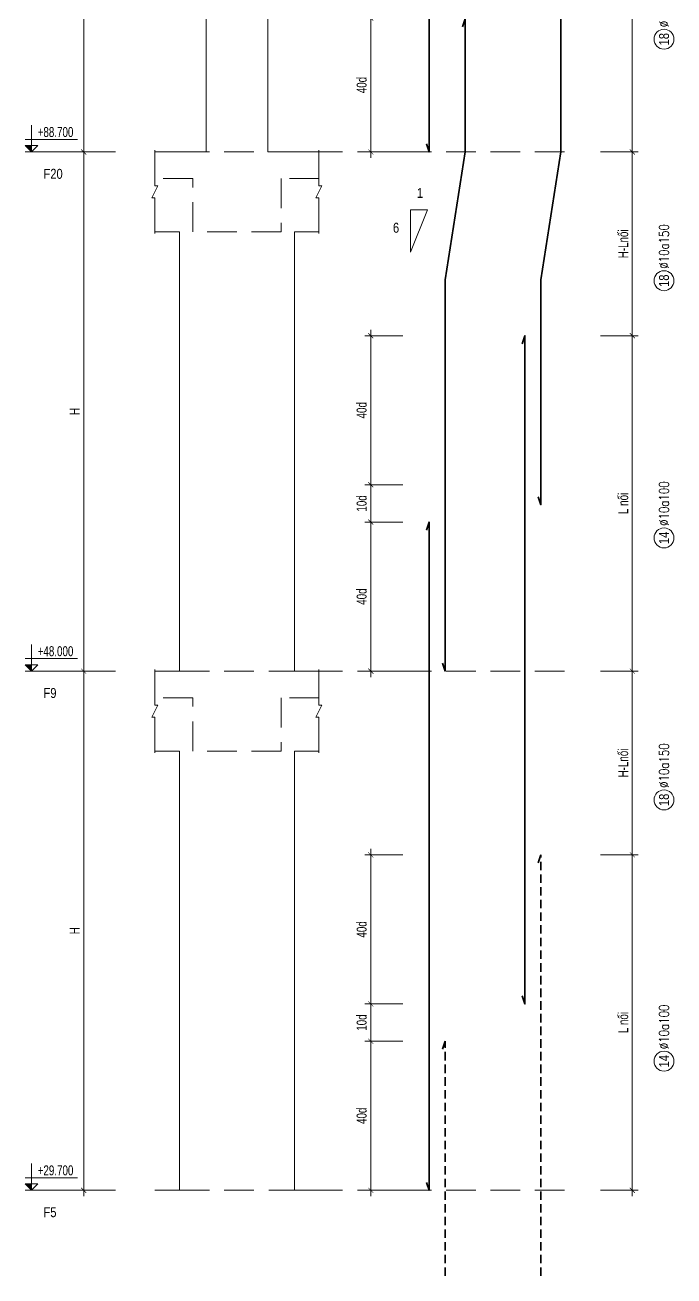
# Model space of a CAD drawing. Header units: millimetres. Extents: x 415878 to 795945, y 85573 to 378758.
# Drawn here: x 580704 to 585580, y 96911 to 106309 of the extents above; entities that cross this region are included whole.
import ezdxf
from ezdxf.enums import TextEntityAlignment as Align

# ---------------------------------------------------------------- set-up
doc = ezdxf.new("R2010")
doc.units = ezdxf.units.MM
doc.linetypes.add('HIDDEN', pattern=[9.524999999999999, 6.35, -3.175])
doc.linetypes.add('HIDDEN2', pattern=[4.762499999999999, 3.175, -1.5875])
doc.layers.get('0').update_dxf_attribs({"lineweight": 20})
doc.layers.get('Defpoints').update_dxf_attribs({"color": 151, "lineweight": 9})
for name, color, linetype, lineweight in [('kata_thep chu', 4, 'Continuous', 35), ('NDC_S_ANNO', 7, 'Continuous', 20), ('NDC_S_BREAK-LINE', 1, 'Continuous', 15), ('NDC_S_CONTINUOUS', 3, 'Continuous', 20), ('NDC_S_DIM', 1, 'Continuous', 15), ('NDC_S_HIDDEN', 8, 'HIDDEN2', 13), ('NDC_S_REBAR', 4, 'Continuous', 35), ('NDC_S_TEXT SYMBOL', 7, 'Continuous', 20), ('NDC_S_THIN LINE', 8, 'Continuous', 9), ('NDC_S_VN TEXT', 7, 'Continuous', 20)]:
    doc.layers.add(name, color=color, linetype=linetype, lineweight=lineweight)
doc.styles.add('ARIAL', font='arial.ttf', dxfattribs={"width": 0.8})
doc.styles.add('NDC_DIM', font='', dxfattribs={"width": 0.75})
doc.styles.add('NDC_EN TXT', font='romans.shx', dxfattribs={"width": 0.8})
doc.styles.add('NDC_VIE TXT', font='arial.ttf', dxfattribs={"width": 0.8})
doc.styles.get('NDC_DIM').set_extended_font_data('Dotum')
doc.dimstyles.new('NDC_dim_30', dxfattribs={"dimscale": 30, "dimtxt": 2.5, "dimasz": 1.5, "dimexe": 1.5, "dimexo": 2.5, "dimgap": 1, "dimtad": 1, "dimdec": 0, "dimzin": 0, "dimdsep": 46, "dimtxsty": 'NDC_DIM', "dimblk": 'DIMMARK', "dimcen": 0.09, "dimdle": 1.2, "dimclrd": 1, "dimclre": 1, "dimclrt": 3, "dimadec": 0, "dimazin": 0, "dimtfac": 1, "dimtdec": 0, "dimtix": 1, "dimtofl": 0, "dimtmove": 0, "dimatfit": 3, "dimfxl": 8, "dimfxlon": 1, "dimtolj": 1, "dimtzin": 0, "dimarcsym": 0})

# ---------------------------------------------------------------- blocks, each defined once
blk = doc.blocks.new('DIMMARK')
at = {"layer": 'NDC_S_DIM', "color": 1}
blk.add_line((-1.5, 0), (1, 0), dxfattribs=at)
at = {"layer": 'NDC_S_DIM', "color": 2, "const_width": 0.1}
blk.add_lwpolyline([(-0.4242640687119285, -0.4242640687119285), (0.4242640687119285, 0.4242640687119285)], dxfattribs=at)
blk = doc.blocks.new('*D1098')
at = {"layer": 'Defpoints', "color": 0, "transparency": 16777216}
for p in [(260098.3800701139, 51230.72079866467), (260818.0506156947, 51230.72079866467), (260818.0506156947, 47330.72079866465)]:
    blk.add_point(p, dxfattribs=at)
at = {"layer": 'NDC_S_DIM', "color": 1, "lineweight": -2, "transparency": 16777216}
for p, q in [((260338.3800701139, 51230.72079866467), (260053.3800701139, 51230.72079866467)), ((260098.3800701139, 47375.72079866465), (260098.3800701139, 51185.72079866467)), ((260338.3800701139, 47330.72079866465), (260053.3800701139, 47330.72079866465))]:
    blk.add_line(p, q, dxfattribs=at)
at = {"layer": 'NDC_S_DIM', "color": 1, "lineweight": -2, "transparency": 16777216, "xscale": 45, "yscale": 45, "zscale": 45}
for p, rotation in [((260098.3800701139, 51230.72079866467), 90), ((260098.3800701139, 47330.72079866465), 270)]:
    blk.add_blockref('DIMMARK', p, dxfattribs=dict(at, rotation=rotation))
at = {"layer": 'NDC_S_DIM', "color": 3, "transparency": 16777216, "insert": (260030.8291881599, 49280.72079866458), "char_height": 75, "attachment_point": 5, "rotation": 90, "style": 'NDC_DIM'}
blk.add_mtext('\\A1;H', dxfattribs=at)
blk = doc.blocks.new('*D1099')
at = {"layer": 'Defpoints', "color": 0, "transparency": 16777216}
for p in [(260098.3800701148, 55130.72079866467), (260968.0506156947, 55130.72079866467), (260818.0506156947, 51230.72079866467)]:
    blk.add_point(p, dxfattribs=at)
at = {"layer": 'NDC_S_DIM', "color": 1, "lineweight": -2, "transparency": 16777216}
for p, q in [((260338.3800701148, 55130.72079866467), (260053.3800701148, 55130.72079866467)), ((260098.3800701148, 51275.72079866467), (260098.3800701148, 55085.72079866467)), ((260338.3800701148, 51230.72079866467), (260053.3800701148, 51230.72079866467))]:
    blk.add_line(p, q, dxfattribs=at)
at = {"layer": 'NDC_S_DIM', "color": 1, "lineweight": -2, "transparency": 16777216, "xscale": 45, "yscale": 45, "zscale": 45}
for p, rotation in [((260098.3800701148, 55130.72079866467), 90), ((260098.3800701148, 51230.72079866467), 270)]:
    blk.add_blockref('DIMMARK', p, dxfattribs=dict(at, rotation=rotation))
at = {"layer": 'NDC_S_DIM', "color": 3, "transparency": 16777216, "insert": (260030.8291881609, 53180.72079866458), "char_height": 75, "attachment_point": 5, "rotation": 90, "style": 'NDC_DIM'}
blk.add_mtext('\\A1;H', dxfattribs=at)
blk = doc.blocks.new('*D1100')
at = {"layer": 'Defpoints', "color": 0, "transparency": 16777216}
for p in [(260098.3800701153, 59030.72079866467), (261018.0506156947, 59030.72079866467), (261018.0506156947, 55130.72079866467)]:
    blk.add_point(p, dxfattribs=at)
at = {"layer": 'NDC_S_DIM', "color": 1, "lineweight": -2, "transparency": 16777216}
for p, q in [((260338.3800701153, 59030.72079866467), (260053.3800701153, 59030.72079866467)), ((260098.3800701153, 55175.72079866467), (260098.3800701153, 58985.72079866467)), ((260338.3800701153, 55130.72079866467), (260053.3800701153, 55130.72079866467))]:
    blk.add_line(p, q, dxfattribs=at)
at = {"layer": 'NDC_S_DIM', "color": 1, "lineweight": -2, "transparency": 16777216, "xscale": 45, "yscale": 45, "zscale": 45}
for p, rotation in [((260098.3800701153, 59030.72079866467), 90), ((260098.3800701153, 55130.72079866467), 270)]:
    blk.add_blockref('DIMMARK', p, dxfattribs=dict(at, rotation=rotation))
at = {"layer": 'NDC_S_DIM', "color": 3, "transparency": 16777216, "insert": (260030.8291881613, 57080.72079866458), "char_height": 75, "attachment_point": 5, "rotation": 90, "style": 'NDC_DIM'}
blk.add_mtext('\\A1;H', dxfattribs=at)
blk = doc.blocks.new('*D1102')
at = {"layer": 'Defpoints', "color": 0, "ltscale": 0.005, "transparency": 16777216}
for p in [(262255.2375404314, 48450.72079866483, -5.397888116911379e-09), (262693.4170039106, 48450.72079866483), (262693.4170039106, 47330.72079866471)]:
    blk.add_point(p, dxfattribs=at)
at = {"layer": 'NDC_S_DIM', "color": 1, "lineweight": -2, "ltscale": 0.005, "transparency": 16777216}
for p, q in [((262495.2375404314, 48450.72079866483, -5.397888116911379e-09), (262210.2375404314, 48450.72079866483, -5.397888116911379e-09)), ((262255.2375404314, 47375.72079866471, -5.397888116911379e-09), (262255.2375404314, 48405.72079866483, -5.397888116911379e-09)), ((262495.2375404314, 47330.72079866471, -5.397888116911379e-09), (262210.2375404314, 47330.72079866471, -5.397888116911379e-09))]:
    blk.add_line(p, q, dxfattribs=at)
at = {"layer": 'NDC_S_DIM', "color": 1, "lineweight": -2, "ltscale": 0.005, "transparency": 16777216, "xscale": 45, "yscale": 45, "zscale": 45}
for p, rotation in [((262255.2375404314, 48450.72079866483, -5.397888116911379e-09), 90), ((262255.2375404314, 47330.72079866471, -5.397888116911379e-09), 270)]:
    blk.add_blockref('DIMMARK', p, dxfattribs=dict(at, rotation=rotation))
at = {"layer": 'NDC_S_DIM', "color": 3, "ltscale": 0.005, "transparency": 16777216, "insert": (262186.9234291695, 47890.72079866469, -5.397888116911379e-09), "char_height": 75, "attachment_point": 5, "rotation": 90, "style": 'NDC_DIM'}
blk.add_mtext('\\A1;40d', dxfattribs=at)
blk = doc.blocks.new('*D1103')
at = {"layer": 'Defpoints', "color": 0, "ltscale": 0.005, "transparency": 16777216}
for p in [(262255.2375404314, 48730.72079866305), (262693.4170039106, 48730.72079866305), (262693.4170039106, 48450.72079866483)]:
    blk.add_point(p, dxfattribs=at)
at = {"layer": 'NDC_S_DIM', "color": 1, "lineweight": -2, "ltscale": 0.005, "transparency": 16777216}
for p, q in [((262495.2375404314, 48730.72079866305), (262210.2375404314, 48730.72079866305)), ((262255.2375404314, 48495.72079866483), (262255.2375404314, 48685.72079866305)), ((262495.2375404314, 48450.72079866483), (262210.2375404314, 48450.72079866483))]:
    blk.add_line(p, q, dxfattribs=at)
at = {"layer": 'NDC_S_DIM', "color": 1, "lineweight": -2, "ltscale": 0.005, "transparency": 16777216, "xscale": 45, "yscale": 45, "zscale": 45}
for p, rotation in [((262255.2375404314, 48730.72079866305), 90), ((262255.2375404314, 48450.72079866483), 270)]:
    blk.add_blockref('DIMMARK', p, dxfattribs=dict(at, rotation=rotation))
at = {"layer": 'NDC_S_DIM', "color": 3, "ltscale": 0.005, "transparency": 16777216, "insert": (262186.9234291695, 48590.72079866386), "char_height": 75, "attachment_point": 5, "rotation": 90, "style": 'NDC_DIM'}
blk.add_mtext('\\A1;10d', dxfattribs=at)
blk = doc.blocks.new('*D1104')
at = {"layer": 'Defpoints', "color": 0, "ltscale": 0.005, "transparency": 16777216}
for p in [(262255.2375404313, 49850.72079866484), (262693.4170039106, 49850.72079866484), (262693.4170039106, 48730.72079866305)]:
    blk.add_point(p, dxfattribs=at)
at = {"layer": 'NDC_S_DIM', "color": 1, "lineweight": -2, "ltscale": 0.005, "transparency": 16777216}
for p, q in [((262495.2375404313, 49850.72079866484), (262210.2375404313, 49850.72079866484)), ((262255.2375404313, 48775.72079866305), (262255.2375404313, 49805.72079866484)), ((262495.2375404313, 48730.72079866305), (262210.2375404313, 48730.72079866305))]:
    blk.add_line(p, q, dxfattribs=at)
at = {"layer": 'NDC_S_DIM', "color": 1, "lineweight": -2, "ltscale": 0.005, "transparency": 16777216, "xscale": 45, "yscale": 45, "zscale": 45}
for p, rotation in [((262255.2375404313, 49850.72079866484), 90), ((262255.2375404313, 48730.72079866305), 270)]:
    blk.add_blockref('DIMMARK', p, dxfattribs=dict(at, rotation=rotation))
at = {"layer": 'NDC_S_DIM', "color": 3, "ltscale": 0.005, "transparency": 16777216, "insert": (262186.9234291693, 49290.72079866387), "char_height": 75, "attachment_point": 5, "rotation": 90, "style": 'NDC_DIM'}
blk.add_mtext('\\A1;40d', dxfattribs=at)
blk = doc.blocks.new('*D1105')
at = {"layer": 'Defpoints', "color": 0, "ltscale": 0.005, "transparency": 16777216}
for p in [(262255.2375404322, 56136.44095815744, -5.397888116911379e-09), (262693.417003909, 56136.44095815744), (262693.417003909, 55130.7207986647)]:
    blk.add_point(p, dxfattribs=at)
at = {"layer": 'NDC_S_DIM', "color": 1, "lineweight": -2, "ltscale": 0.005, "transparency": 16777216}
for p, q in [((262495.2375404322, 56136.44095815744, -5.397888116911379e-09), (262210.2375404322, 56136.44095815744, -5.397888116911379e-09)), ((262255.2375404322, 55175.7207986647, -5.397888116911379e-09), (262255.2375404322, 56091.44095815744, -5.397888116911379e-09)), ((262495.2375404322, 55130.7207986647, -5.397888116911379e-09), (262210.2375404322, 55130.7207986647, -5.397888116911379e-09))]:
    blk.add_line(p, q, dxfattribs=at)
at = {"layer": 'NDC_S_DIM', "color": 1, "lineweight": -2, "ltscale": 0.005, "transparency": 16777216, "xscale": 45, "yscale": 45, "zscale": 45}
for p, rotation in [((262255.2375404322, 56136.44095815744, -5.397888116911379e-09), 90), ((262255.2375404322, 55130.7207986647, -5.397888116911379e-09), 270)]:
    blk.add_blockref('DIMMARK', p, dxfattribs=dict(at, rotation=rotation))
at = {"layer": 'NDC_S_DIM', "color": 3, "ltscale": 0.005, "transparency": 16777216, "insert": (262186.9234291703, 55633.58087841098, -5.397888116911379e-09), "char_height": 75, "attachment_point": 5, "rotation": 90, "style": 'NDC_DIM'}
blk.add_mtext('\\A1;40d', dxfattribs=at)
blk = doc.blocks.new('*D1111')
at = {"layer": 'Defpoints', "color": 0, "ltscale": 70, "transparency": 16777216}
for p in [(263533.166247329, 49850.7207986647), (264220.3131388104, 49850.7207986647), (263820.7594179931, 47330.72079866465)]:
    blk.add_point(p, dxfattribs=at)
at = {"layer": 'NDC_S_DIM', "color": 1, "lineweight": -2, "ltscale": 70, "transparency": 16777216}
for p, q in [((263980.3131388104, 49850.7207986647), (264265.3131388104, 49850.7207986647)), ((264220.3131388104, 47375.72079866465), (264220.3131388104, 49805.7207986647)), ((263980.3131388104, 47330.72079866465), (264265.3131388104, 47330.72079866465))]:
    blk.add_line(p, q, dxfattribs=at)
at = {"layer": 'NDC_S_DIM', "color": 1, "lineweight": -2, "ltscale": 70, "transparency": 16777216, "xscale": 45, "yscale": 45, "zscale": 45}
for p, rotation in [((264220.3131388104, 49850.7207986647), 90), ((264220.3131388104, 47330.72079866465), 270)]:
    blk.add_blockref('DIMMARK', p, dxfattribs=dict(at, rotation=rotation))
at = {"layer": 'NDC_S_DIM', "color": 3, "ltscale": 70, "transparency": 16777216, "insert": (264152.3138045893, 48590.7207986646), "char_height": 75, "attachment_point": 5, "rotation": 90, "style": 'NDC_DIM'}
blk.add_mtext('\\A1;L nối', dxfattribs=at)
blk = doc.blocks.new('*D1112')
at = {"layer": 'Defpoints', "color": 0, "ltscale": 70, "transparency": 16777216}
for p in [(263413.1662473295, 53750.72079866473), (264220.3131388112, 53750.72079866473), (263820.7594179931, 51230.72079866467)]:
    blk.add_point(p, dxfattribs=at)
at = {"layer": 'NDC_S_DIM', "color": 1, "lineweight": -2, "ltscale": 70, "transparency": 16777216}
for p, q in [((263980.3131388112, 53750.72079866473), (264265.3131388112, 53750.72079866473)), ((264220.3131388112, 51275.72079866467), (264220.3131388112, 53705.72079866473)), ((263980.3131388112, 51230.72079866467), (264265.3131388112, 51230.72079866467))]:
    blk.add_line(p, q, dxfattribs=at)
at = {"layer": 'NDC_S_DIM', "color": 1, "lineweight": -2, "ltscale": 70, "transparency": 16777216, "xscale": 45, "yscale": 45, "zscale": 45}
for p, rotation in [((264220.3131388112, 53750.72079866473), 90), ((264220.3131388112, 51230.72079866467), 270)]:
    blk.add_blockref('DIMMARK', p, dxfattribs=dict(at, rotation=rotation))
at = {"layer": 'NDC_S_DIM', "color": 3, "ltscale": 70, "transparency": 16777216, "insert": (264152.3138045901, 52490.72079866461), "char_height": 75, "attachment_point": 5, "rotation": 90, "style": 'NDC_DIM'}
blk.add_mtext('\\A1;L nối', dxfattribs=at)
blk = doc.blocks.new('*D1113')
at = {"layer": 'Defpoints', "color": 0, "ltscale": 70, "transparency": 16777216}
for p in [(263683.1662473295, 57380.7207986647), (264220.3131388119, 57380.7207986647), (263820.7594179931, 55130.72079866467)]:
    blk.add_point(p, dxfattribs=at)
at = {"layer": 'NDC_S_DIM', "color": 1, "lineweight": -2, "ltscale": 70, "transparency": 16777216}
for p, q in [((263980.3131388119, 57380.7207986647), (264265.3131388119, 57380.7207986647)), ((264220.3131388119, 55175.72079866467), (264220.3131388119, 57335.7207986647)), ((263980.3131388119, 55130.72079866467), (264265.3131388119, 55130.72079866467))]:
    blk.add_line(p, q, dxfattribs=at)
at = {"layer": 'NDC_S_DIM', "color": 1, "lineweight": -2, "ltscale": 70, "transparency": 16777216, "xscale": 45, "yscale": 45, "zscale": 45}
for p, rotation in [((264220.3131388119, 57380.7207986647), 90), ((264220.3131388119, 55130.72079866467), 270)]:
    blk.add_blockref('DIMMARK', p, dxfattribs=dict(at, rotation=rotation))
at = {"layer": 'NDC_S_DIM', "color": 3, "ltscale": 70, "transparency": 16777216, "insert": (264152.3138045908, 56255.7207986646), "char_height": 75, "attachment_point": 5, "rotation": 90, "style": 'NDC_DIM'}
blk.add_mtext('\\A1;L nối', dxfattribs=at)
blk = doc.blocks.new('*U1068')
blk.add_circle((-2.5, 0), 2.5)
at = {"layer": 'NDC_S_VN TEXT', "color": 7, "style": 'ARIAL', "width": 0.8}
blk.add_attdef('SH2', text='', height=2.5, dxfattribs=at).set_placement((-2.5, 0), align=Align.MIDDLE)
at = {"layer": 'NDC_S_VN TEXT', "color": 3, "style": 'NDC_EN TXT', "width": 0.75}
blk.add_attdef('DKKC1', (0.5, -1.25), '', height=2.5, dxfattribs=at)
blk = doc.blocks.new('*U1071')
blk.add_circle((-2.5, 0), 2.5)
at = {"layer": 'NDC_S_VN TEXT', "color": 7, "style": 'ARIAL', "width": 0.8}
blk.add_attdef('SH2', text='', height=2.5, dxfattribs=at).set_placement((-2.5, 0), align=Align.MIDDLE)
at = {"layer": 'NDC_S_VN TEXT', "color": 3, "style": 'NDC_EN TXT', "width": 0.75}
blk.add_attdef('DKKC1', (0.5, -1.25), '', height=2.5, dxfattribs=at)
blk = doc.blocks.new('*U1072')
blk.add_circle((-2.5, 0), 2.5)
at = {"layer": 'NDC_S_VN TEXT', "color": 7, "style": 'ARIAL', "width": 0.8}
blk.add_attdef('SH2', text='', height=2.5, dxfattribs=at).set_placement((-2.5, 0), align=Align.MIDDLE)
at = {"layer": 'NDC_S_VN TEXT', "color": 3, "style": 'NDC_EN TXT', "width": 0.75}
blk.add_attdef('DKKC1', (0.5, -1.25), '', height=2.5, dxfattribs=at)
blk = doc.blocks.new('CD')
at = {"layer": 'NDC_S_ANNO'}
blk.add_hatch(color=3, dxfattribs=at).paths.add_polyline_path([(5.820766091346741e-10, 159.6954857552046), (-161.2010908627417, 159.6954857552046), (5.820766091346741e-10, -5.529727786779404e-10)])
at = {"layer": 'NDC_S_ANNO', "ltscale": 50}
h = blk.add_hatch(dxfattribs=at)
h.set_pattern_fill('ANSI31', color=256, scale=140.6250541793833, style=0)
h.set_pattern_definition([(45, (5.820766091346741e-10, 0), (-315.7122508925224, 315.7122508925224), [])])
h.paths.add_polyline_path([(5.820766091346741e-10, 159.6954857552046), (5.820766091346741e-10, -5.529727786779404e-10), (161.2010908930097, 159.6954857552046)])
for p, q in [((-159.2704896852956, 314.0833880473947), (1146.947077315999, 314.0833880473947)), ((1156.125648126763, 0), (-163.8695725132129, 0))]:
    blk.add_line(p, q, dxfattribs=at)
for points in [[(5.820766091346741e-10, 669.4950748638657), (5.820766091346741e-10, -5.529727786779404e-10)], [(5.820766091346741e-10, -5.529727786779404e-10), (-161.2010908627417, 159.6954857552046), (5.820766091346741e-10, 159.6954857552046)], [(5.820766091346741e-10, -5.529727786779404e-10), (161.2010908930097, 159.6954857552046), (5.820766091346741e-10, 159.6954857552046)]]:
    blk.add_lwpolyline(points, dxfattribs=at)
at = {"layer": 'NDC_S_TEXT SYMBOL', "color": 3, "style": 'NDC_DIM', "width": 0.7}
blk.add_attdef('COT', (153.9534816145897, 374.6377722059842), '', height=250, dxfattribs=at)
blk = doc.blocks.new('*D1091')
at = {"layer": 'Defpoints', "color": 0, "ltscale": 0.005, "transparency": 16777216}
for p in [(262255.2375404315, 52350.72079866483, -5.397888116911379e-09), (262693.4170039106, 52350.72079866483), (262693.4170039106, 51230.72079866471)]:
    blk.add_point(p, dxfattribs=at)
at = {"layer": 'NDC_S_DIM', "color": 1, "lineweight": -2, "ltscale": 0.005, "transparency": 16777216}
for p, q in [((262495.2375404315, 52350.72079866483, -5.397888116911379e-09), (262210.2375404315, 52350.72079866483, -5.397888116911379e-09)), ((262255.2375404315, 51275.72079866471, -5.397888116911379e-09), (262255.2375404315, 52305.72079866483, -5.397888116911379e-09)), ((262495.2375404315, 51230.72079866471, -5.397888116911379e-09), (262210.2375404315, 51230.72079866471, -5.397888116911379e-09))]:
    blk.add_line(p, q, dxfattribs=at)
at = {"layer": 'NDC_S_DIM', "color": 1, "lineweight": -2, "ltscale": 0.005, "transparency": 16777216, "xscale": 45, "yscale": 45, "zscale": 45}
for p, rotation in [((262255.2375404315, 52350.72079866483, -5.397888116911379e-09), 90), ((262255.2375404315, 51230.72079866471, -5.397888116911379e-09), 270)]:
    blk.add_blockref('DIMMARK', p, dxfattribs=dict(at, rotation=rotation))
at = {"layer": 'NDC_S_DIM', "color": 3, "ltscale": 0.005, "transparency": 16777216, "insert": (262186.9234291696, 51790.72079866468, -5.397888116911379e-09), "char_height": 75, "attachment_point": 5, "rotation": 90, "style": 'NDC_DIM'}
blk.add_mtext('\\A1;40d', dxfattribs=at)
blk = doc.blocks.new('*D1092')
at = {"layer": 'Defpoints', "color": 0, "ltscale": 0.005, "transparency": 16777216}
for p in [(262255.2375404314, 52630.72079866305), (262693.4170039106, 52630.72079866305), (262693.4170039106, 52350.72079866483)]:
    blk.add_point(p, dxfattribs=at)
at = {"layer": 'NDC_S_DIM', "color": 1, "lineweight": -2, "ltscale": 0.005, "transparency": 16777216}
for p, q in [((262495.2375404314, 52630.72079866305), (262210.2375404314, 52630.72079866305)), ((262255.2375404314, 52395.72079866483), (262255.2375404314, 52585.72079866305)), ((262495.2375404314, 52350.72079866483), (262210.2375404314, 52350.72079866483))]:
    blk.add_line(p, q, dxfattribs=at)
at = {"layer": 'NDC_S_DIM', "color": 1, "lineweight": -2, "ltscale": 0.005, "transparency": 16777216, "xscale": 45, "yscale": 45, "zscale": 45}
for p, rotation in [((262255.2375404314, 52630.72079866305), 90), ((262255.2375404314, 52350.72079866483), 270)]:
    blk.add_blockref('DIMMARK', p, dxfattribs=dict(at, rotation=rotation))
at = {"layer": 'NDC_S_DIM', "color": 3, "ltscale": 0.005, "transparency": 16777216, "insert": (262186.9234291695, 52490.72079866385), "char_height": 75, "attachment_point": 5, "rotation": 90, "style": 'NDC_DIM'}
blk.add_mtext('\\A1;10d', dxfattribs=at)
blk = doc.blocks.new('*D1093')
at = {"layer": 'Defpoints', "color": 0, "ltscale": 0.005, "transparency": 16777216}
for p in [(262255.2375404314, 53750.72079866483), (262693.4170039106, 53750.72079866483), (262693.4170039106, 52630.72079866305)]:
    blk.add_point(p, dxfattribs=at)
at = {"layer": 'NDC_S_DIM', "color": 1, "lineweight": -2, "ltscale": 0.005, "transparency": 16777216}
for p, q in [((262495.2375404314, 53750.72079866483), (262210.2375404314, 53750.72079866483)), ((262255.2375404314, 52675.72079866305), (262255.2375404314, 53705.72079866483)), ((262495.2375404314, 52630.72079866305), (262210.2375404314, 52630.72079866305))]:
    blk.add_line(p, q, dxfattribs=at)
at = {"layer": 'NDC_S_DIM', "color": 1, "lineweight": -2, "ltscale": 0.005, "transparency": 16777216, "xscale": 45, "yscale": 45, "zscale": 45}
for p, rotation in [((262255.2375404314, 53750.72079866483), 90), ((262255.2375404314, 52630.72079866305), 270)]:
    blk.add_blockref('DIMMARK', p, dxfattribs=dict(at, rotation=rotation))
at = {"layer": 'NDC_S_DIM', "color": 3, "ltscale": 0.005, "transparency": 16777216, "insert": (262186.9234291695, 53190.72079866385), "char_height": 75, "attachment_point": 5, "rotation": 90, "style": 'NDC_DIM'}
blk.add_mtext('\\A1;40d', dxfattribs=at)
blk = doc.blocks.new('*D1094')
at = {"layer": 'Defpoints', "color": 0, "ltscale": 40, "transparency": 16777216}
for p in [(263820.7594179931, 51230.72079866467), (264220.3131388105, 51230.72079866467), (263533.166247329, 49850.7207986647)]:
    blk.add_point(p, dxfattribs=at)
at = {"layer": 'NDC_S_DIM', "color": 1, "lineweight": -2, "ltscale": 40, "transparency": 16777216}
for p, q in [((263980.3131388105, 51230.72079866467), (264265.3131388105, 51230.72079866467)), ((264220.3131388105, 49895.7207986647), (264220.3131388105, 51185.72079866467)), ((263980.3131388105, 49850.7207986647), (264265.3131388105, 49850.7207986647))]:
    blk.add_line(p, q, dxfattribs=at)
at = {"layer": 'NDC_S_DIM', "color": 1, "lineweight": -2, "ltscale": 40, "transparency": 16777216, "xscale": 45, "yscale": 45, "zscale": 45}
for p, rotation in [((264220.3131388105, 51230.72079866467), 90), ((264220.3131388105, 49850.7207986647), 270)]:
    blk.add_blockref('DIMMARK', p, dxfattribs=dict(at, rotation=rotation))
at = {"layer": 'NDC_S_DIM', "color": 3, "ltscale": 40, "transparency": 16777216, "insert": (264152.3138045894, 50540.7207986646), "char_height": 75, "attachment_point": 5, "rotation": 90, "style": 'NDC_DIM'}
blk.add_mtext('\\A1;H-Lnối', dxfattribs=at)
blk = doc.blocks.new('*D1095')
at = {"layer": 'Defpoints', "color": 0, "ltscale": 40, "transparency": 16777216}
for p in [(263820.7594179931, 55130.72079866467), (264220.3131388114, 55130.72079866467), (263413.1662473295, 53750.72079866473)]:
    blk.add_point(p, dxfattribs=at)
at = {"layer": 'NDC_S_DIM', "color": 1, "lineweight": -2, "ltscale": 40, "transparency": 16777216}
for p, q in [((263980.3131388114, 55130.72079866467), (264265.3131388114, 55130.72079866467)), ((264220.3131388114, 53795.72079866473), (264220.3131388114, 55085.72079866467)), ((263980.3131388114, 53750.72079866473), (264265.3131388114, 53750.72079866473))]:
    blk.add_line(p, q, dxfattribs=at)
at = {"layer": 'NDC_S_DIM', "color": 1, "lineweight": -2, "ltscale": 40, "transparency": 16777216, "xscale": 45, "yscale": 45, "zscale": 45}
for p, rotation in [((264220.3131388114, 55130.72079866467), 90), ((264220.3131388114, 53750.72079866473), 270)]:
    blk.add_blockref('DIMMARK', p, dxfattribs=dict(at, rotation=rotation))
at = {"layer": 'NDC_S_DIM', "color": 3, "ltscale": 40, "transparency": 16777216, "insert": (264152.3138045903, 54440.72079866461), "char_height": 75, "attachment_point": 5, "rotation": 90, "style": 'NDC_DIM'}
blk.add_mtext('\\A1;H-Lnối', dxfattribs=at)
blk = doc.blocks.new('*U1070')
blk.add_circle((-2.5, 0), 2.5)
at = {"layer": 'NDC_S_VN TEXT', "color": 7, "style": 'ARIAL', "width": 0.8}
blk.add_attdef('SH2', text='', height=2.5, dxfattribs=at).set_placement((-2.5, 0), align=Align.MIDDLE)
at = {"layer": 'NDC_S_VN TEXT', "color": 3, "style": 'NDC_EN TXT', "width": 0.75}
blk.add_attdef('DKKC1', (0.5, -1.25), '', height=2.5, dxfattribs=at)
blk = doc.blocks.new('*U1067')
blk.add_circle((-2.5, 0), 2.5)
at = {"layer": 'NDC_S_VN TEXT', "color": 7, "style": 'ARIAL', "width": 0.8}
blk.add_attdef('SH2', text='', height=2.5, dxfattribs=at).set_placement((-2.5, 0), align=Align.MIDDLE)
at = {"layer": 'NDC_S_VN TEXT', "color": 3, "style": 'NDC_EN TXT', "width": 0.75}
blk.add_attdef('DKKC1', (0.5, -1.25), '', height=2.5, dxfattribs=at)
blk = doc.blocks.new('column3')
at = {"layer": 'kata_thep chu', "color": 4, "ltscale": 0.005}
for points in [[(262673.4170039088, 55190.72079866228), (262693.4170039088, 55130.72079866228), (262693.4170039088, 60030.7207986647), (262673.4170039088, 59970.7207986647)], [(263513.1662473294, 52540.72079866467), (263533.1662473294, 52480.72079866467), (263533.1662473294, 54170.72079866468), (263683.1662473294, 55130.7207986647), (263683.1662473294, 57380.72079866467), (263663.1662473294, 57320.72079866467)], [(262793.4170039088, 51290.72079866461), (262813.4170039088, 51230.72079866461), (262813.4170039088, 54170.72079866467), (262963.4170039088, 55130.7207986633), (262963.4170039088, 56130.72079866467), (262943.4170039088, 56070.72079866467)], [(263393.1662473294, 48790.72079866467), (263413.1662473294, 48730.72079866467), (263413.1662473294, 53750.7207986647), (263393.1662473294, 53690.7207986647)], [(262673.4170039088, 47390.72079866462), (262693.4170039088, 47330.72079866462), (262693.4170039088, 52350.7207986647), (262673.4170039088, 52290.7207986647)]]:
    blk.add_lwpolyline(points, dxfattribs=at)
at = {"layer": 'NDC_S_ANNO'}
blk.add_lwpolyline([(262554.6391150448, 54695.40079690222), (262554.6391150448, 54378.99454690222), (262680.4077347903, 54695.40079690222)], close=True, dxfattribs=at)
at = {"layer": 'NDC_S_BREAK-LINE'}
for points in [[(260633.0506156913, 54518.22079866464), (260633.0506156913, 54785.72079866464), (260610.5506156913, 54785.72079866464), (260655.5506156913, 54875.72079866464), (260633.0506156913, 54875.72079866464), (260633.0506156913, 55143.22079866464)], [(260633.0506156913, 54518.22079866464), (260633.0506156913, 54785.72079866464), (260610.5506156913, 54785.72079866464), (260655.5506156913, 54875.72079866464), (260633.0506156913, 54875.72079866464), (260633.0506156913, 55143.22079866464)], [(261866.1875034288, 54518.22079866464), (261866.1875034288, 54785.72079866464), (261843.6875034288, 54785.72079866464), (261888.6875034288, 54875.72079866464), (261866.1875034288, 54875.72079866464), (261866.1875034288, 55143.22079866464)], [(261866.1875034288, 54518.22079866467), (261866.1875034288, 54785.72079866467), (261843.6875034288, 54785.72079866467), (261888.6875034288, 54875.72079866467), (261866.1875034288, 54875.72079866467), (261866.1875034288, 55143.22079866467)], [(260633.0506156913, 50618.22079866464), (260633.0506156913, 50885.72079866464), (260610.5506156913, 50885.72079866464), (260655.5506156913, 50975.72079866464), (260633.0506156913, 50975.72079866464), (260633.0506156913, 51243.22079866464)], [(261866.1875034288, 50618.22079866464), (261866.1875034288, 50885.72079866464), (261843.6875034288, 50885.72079866464), (261888.6875034288, 50975.72079866464), (261866.1875034288, 50975.72079866464), (261866.1875034288, 51243.22079866464)]]:
    blk.add_lwpolyline(points, dxfattribs=at)
at = {"layer": 'NDC_S_CONTINUOUS'}
for points in [[(260633.0506156913, 55130.72079866464), (261018.0506156945, 55130.72079866464), (261018.0506156913, 58430.72079866464), (260633.0506156913, 58430.72079866464)], [(261866.1875034288, 55130.72079866458), (261481.18750343, 55130.72079866467), (261481.1875034288, 58430.72079866464), (261866.1875034288, 58430.72079866464)], [(260633.0506156913, 51230.72079866464), (260818.0506156945, 51230.72079866464), (260818.0506156913, 54530.72079866464), (260633.0506156913, 54530.72079866464)], [(261866.1875034288, 51230.72079866462), (261681.18750343, 51230.72079866467), (261681.1875034288, 54530.72079866464), (261866.1875034288, 54530.72079866464)], [(260633.0506156913, 47330.72079866464), (260818.0506156945, 47330.72079866464), (260818.0506156913, 50630.72079866464), (260633.0506156913, 50630.72079866464)], [(261866.1875034288, 47330.72079866464), (261681.18750343, 47330.72079866467), (261681.1875034288, 50630.72079866464), (261866.1875034288, 50630.72079866464)]]:
    blk.add_lwpolyline(points, dxfattribs=at)
at = {"layer": 'NDC_S_HIDDEN', "ltscale": 70}
for p, q in [((263710.7665546333, 55130.72079866464), (260633.0506156913, 55130.72079866464)), ((263710.7665546333, 55130.72079866464), (260883.0506156913, 55130.72079866464)), ((263710.7665546333, 51230.72079866464), (260633.0506156913, 51230.72079866464)), ((263710.7665546333, 51230.72079866464), (260633.0506156913, 51230.72079866464)), ((263710.7665546333, 47330.72079866464), (260633.0506156913, 47330.72079866464))]:
    blk.add_line(p, q, dxfattribs=at)
for points in [[(261866.1875034288, 54930.72079866464), (261581.1875034288, 54930.72079866464), (261581.1875034288, 54530.72079866464), (260918.0506156913, 54530.72079866464), (260918.0506156932, 54930.72079866464), (260633.0506156913, 54930.72079866464)], [(261866.1875034288, 54930.72079866464), (261581.1875034288, 54930.72079866464), (261581.1875034288, 54530.72079866464), (260918.0506156913, 54530.72079866464), (260918.0506156932, 54930.72079866464), (260633.0506156913, 54930.72079866464)], [(261866.1875034288, 51030.72079866464), (261581.1875034288, 51030.72079866464), (261581.1875034288, 50630.72079866464), (260918.0506156913, 50630.72079866464), (260918.0506156932, 51030.72079866464), (260633.0506156913, 51030.72079866464)]]:
    blk.add_lwpolyline(points, dxfattribs=at)
at = {"layer": 'NDC_S_REBAR', "linetype": 'HIDDEN', "ltscale": 10}
for points in [[(263533.1662473289, 46687.28225544695), (263533.1662473289, 49850.72079866467), (263513.1662473289, 49790.72079866467)], [(262813.4170039088, 46687.28225544695), (262813.4170039088, 48450.72079866467), (262793.4170039088, 48390.72079866467)]]:
    blk.add_lwpolyline(points, dxfattribs=at)
at = {"layer": 'NDC_S_DIM'}
ref = blk.add_blockref('CD', (259706.5423756758, 55130.72079866468), dxfattribs=dict(at, xscale=0.3, yscale=0.3, zscale=0.3))
ref.add_attrib('COT', '+88.700', (259752.7284201602, 55243.11213032648), dxfattribs={"layer": '0', "color": 3, "height": 75.00000000000004, "style": 'NDC_DIM', "width": 0.7499999999999999})
ref = blk.add_blockref('CD', (259706.5423756758, 51230.72079866467), dxfattribs=dict(at, xscale=0.3, yscale=0.3, zscale=0.3))
ref.add_attrib('COT', '+48.000', (259752.7284201602, 51343.11213032647), dxfattribs={"layer": '0', "color": 3, "height": 75.00000000000004, "style": 'NDC_DIM', "width": 0.7499999999999999})
ref = blk.add_blockref('CD', (259706.5423756758, 47330.72079866468), dxfattribs=dict(at, xscale=0.3, yscale=0.3, zscale=0.3))
ref.add_attrib('COT', '+29.700', (259752.7284201602, 47443.11213032648), dxfattribs={"layer": '0', "color": 3, "height": 75.00000000000004, "style": 'NDC_DIM', "width": 0.7499999999999999})
at = {"layer": 'NDC_S_THIN LINE', "xscale": 30.00000000000006, "yscale": 30.00000000000006, "zscale": 30.00000000000006, "rotation": 90}
for name, p, values in [('*U1072', (264458.4447810328, 56052.91421971621), {'SH2': '18', 'DKKC1': '%%c10a100'}), ('*U1070', (264458.4447810321, 54238.68707625559), {'SH2': '18', 'DKKC1': '%%c10a150'}), ('*U1071', (264458.4447810323, 52306.62119704255), {'SH2': '14', 'DKKC1': '%%c10a100'}), ('*U1067', (264458.4447810312, 50338.68707625558), {'SH2': '18', 'DKKC1': '%%c10a150'}), ('*U1068', (264458.4447810316, 48375.72450002478), {'SH2': '14', 'DKKC1': '%%c10a100'})]:
    blk.add_blockref(name, p, dxfattribs=at).add_auto_attribs(values)
at = {"layer": 'NDC_S_VN TEXT', "style": 'NDC_VIE TXT', "width": 0.8}
for s, p in [('F20', (259796.0393912801, 54966.58852249954)), ('F9', (259796.0393912801, 51066.58852249954)), ('F5', (259796.0393912801, 47166.58852249956))]:
    blk.add_text(s, height=75, dxfattribs=at).set_placement(p, align=Align.MIDDLE_LEFT)
for s, p in [('1', (262625.7542554805, 54823.37558593131)), ('6', (262445.0990972509, 54561.62912345231))]:
    blk.add_text(s, height=75, dxfattribs=at).set_placement(p, align=Align.MIDDLE_CENTER)
at = {"layer": 'NDC_S_DIM'}
for base, p1, p2, picture, middle in [((260098.3800701153, 59030.72079866467), (261018.0506156945, 55130.72079866464), (261018.0506156945, 59030.72079866464), '*D1100', (260030.8291881613, 57080.72079866458)), ((260098.3800701148, 55130.72079866467), (260818.0506156945, 51230.72079866464), (260968.0506156945, 55130.72079866464), '*D1099', (260030.8291881609, 53180.72079866458)), ((260098.3800701139, 51230.72079866467), (260818.0506156945, 47330.72079866464), (260818.0506156945, 51230.72079866464), '*D1098', (260030.8291881599, 49280.72079866458))]:
    dim = blk.add_linear_dim(base=base, p1=p1, p2=p2, angle=90, text='H', dimstyle='NDC_dim_30', dxfattribs=at)
    dim.commit()
    dim.dimension.update_dxf_attribs({"geometry": picture, "text_midpoint": middle})
at = {"layer": 'NDC_S_DIM', "ltscale": 70}
for base, p1, p2, picture, middle in [((264220.3131388119, 57380.7207986647), (263820.759417993, 55130.72079866464), (263683.1662473294, 57380.72079866467), '*D1113', (264152.3138045908, 56255.7207986646)), ((264220.3131388112, 53750.72079866473), (263820.759417993, 51230.72079866464), (263413.1662473294, 53750.7207986647), '*D1112', (264152.3138045901, 52490.72079866461)), ((264220.3131388104, 49850.7207986647), (263820.759417993, 47330.72079866464), (263533.1662473289, 49850.72079866467), '*D1111', (264152.3138045893, 48590.7207986646))]:
    dim = blk.add_linear_dim(base=base, p1=p1, p2=p2, angle=90, text='L nối', dimstyle='NDC_dim_30', dxfattribs=at)
    dim.commit()
    dim.dimension.update_dxf_attribs({"geometry": picture, "text_midpoint": middle})
at = {"layer": 'NDC_S_DIM', "ltscale": 0.005}
for base, p1, p2, text, picture, middle in [((262255.2375404322, 56136.44095815744, -5.397888116911379e-09), (262693.4170039088, 55130.72079866467), (262693.4170039088, 56136.44095815741), '40d', '*D1105', (262186.9234291703, 55633.58087841098, -5.397888116911379e-09)), ((262255.2375404314, 53750.72079866483), (262693.4170039105, 52630.72079866302), (262693.4170039105, 53750.7207986648), '40d', '*D1093', (262186.9234291695, 53190.72079866385)), ((262255.2375404314, 52630.72079866305), (262693.4170039105, 52350.7207986648), (262693.4170039105, 52630.72079866302), '10d', '*D1092', (262186.9234291695, 52490.72079866385)), ((262255.2375404315, 52350.72079866483, -5.397888116911379e-09), (262693.4170039105, 51230.72079866468), (262693.4170039105, 52350.7207986648), '40d', '*D1091', (262186.9234291696, 51790.72079866468, -5.397888116911379e-09)), ((262255.2375404313, 49850.72079866484), (262693.4170039105, 48730.72079866304), (262693.4170039105, 49850.72079866481), '40d', '*D1104', (262186.9234291693, 49290.72079866387)), ((262255.2375404314, 48730.72079866305), (262693.4170039105, 48450.72079866481), (262693.4170039105, 48730.72079866304), '10d', '*D1103', (262186.9234291695, 48590.72079866386)), ((262255.2375404314, 48450.72079866483, -5.397888116911379e-09), (262693.4170039105, 47330.7207986647), (262693.4170039105, 48450.72079866481), '40d', '*D1102', (262186.9234291695, 47890.72079866469, -5.397888116911379e-09))]:
    dim = blk.add_linear_dim(base=base, p1=p1, p2=p2, angle=90, text=text, dimstyle='NDC_dim_30', dxfattribs=at)
    dim.commit()
    dim.dimension.update_dxf_attribs({"geometry": picture, "text_midpoint": middle})
at = {"layer": 'NDC_S_DIM', "ltscale": 40}
for base, p1, p2, picture, middle in [((264220.3131388114, 55130.72079866467), (263413.1662473294, 53750.7207986647), (263820.759417993, 55130.72079866464), '*D1095', (264152.3138045903, 54440.72079866461)), ((264220.3131388105, 51230.72079866467), (263533.1662473289, 49850.72079866467), (263820.759417993, 51230.72079866464), '*D1094', (264152.3138045894, 50540.7207986646))]:
    dim = blk.add_linear_dim(base=base, p1=p1, p2=p2, angle=90, text='H-Lnối', dimstyle='NDC_dim_30', override={"dimtmove": 1}, dxfattribs=at)
    dim.commit()
    dim.dimension.update_dxf_attribs({"geometry": picture, "text_midpoint": middle})

msp = doc.modelspace()

# ---------------------------------------------------------------- block references
at = {"layer": 'Defpoints'}
msp.add_blockref('column3', (321046.9887805672, 50224.1145613728), dxfattribs=at)

doc.saveas('drawing.dxf')
